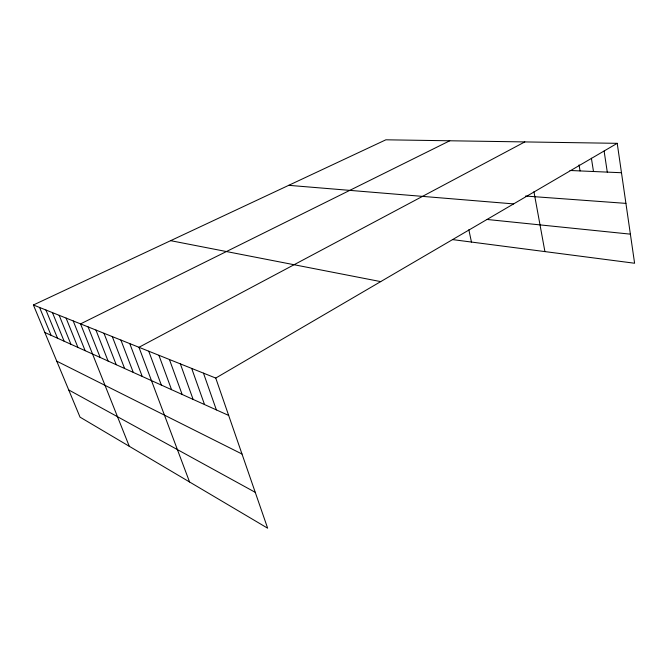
<?xml version="1.0" encoding="UTF-8"?>
<svg xmlns="http://www.w3.org/2000/svg" width="668" height="668" viewBox="0 0 668 668"><rect width="100%" height="100%" fill="white"/><g stroke="black" fill="none" stroke-linecap="round" stroke-linejoin="round"><path stroke-width="1" d="M617.215 143.328L385.87 139.804L33.4 304.984L215.747 378.063L617.215 143.328L634.6 263.242L452.52 239.595M524.806 141.925L138.952 347.293L189.562 481.979M449.756 140.781L80.552 323.888L129.275 446.291M569.988 170.482L621.482 172.736M525.549 196.041L625.924 203.381M288.735 185.328L513.617 203.899M487.097 219.471L630.383 234.151M170.649 240.672L380.71 281.612M44.831 332.489L228.665 415.446M56.755 361.154L242 454.023M68.712 389.928L255.243 492.324M33.4 304.984L80.026 417.141L267.643 528.196L215.747 378.063M39.571 307.464L51.085 335.311M45.917 310.002L57.515 338.208M52.446 312.624L64.12 341.198M59.168 315.313L70.925 344.262M66.082 318.085L77.922 347.418M73.213 320.941L85.128 350.675M88.118 326.919L100.192 357.472M95.925 330.042L108.082 361.029M103.983 333.274L116.215 364.703M112.299 336.605L124.607 368.486M120.891 340.054L133.274 372.402M129.776 343.611L142.226 376.435M148.747 351.218L161.339 385.06M158.9 355.284L171.551 389.678M169.422 359.501L182.147 394.454M180.352 363.876L193.127 399.406M191.691 368.427L204.525 404.549M203.481 373.153L216.365 409.893M468.836 229.759L471.466 242.058M533.941 191.749L544.913 251.594M579.064 164.871L580.049 170.924M591.397 158.224L593.485 171.509M604.114 151.11L607.287 172.11"/></g></svg>
